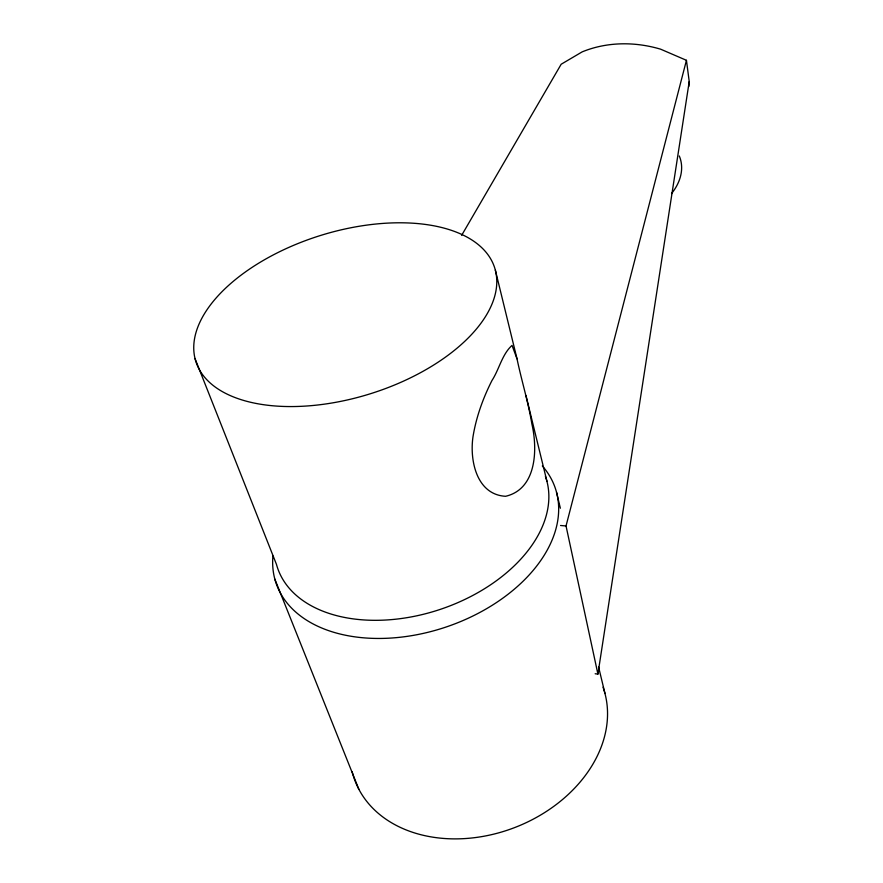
<?xml version="1.0" encoding="UTF-8"?>
<svg xmlns="http://www.w3.org/2000/svg" width="883" height="883" viewBox="0 0 883 883"><rect width="100%" height="100%" fill="white"/><g stroke="black" fill="none" stroke-linecap="round" stroke-linejoin="round"><path stroke-width="1.32" d="M688.828 86.468L689.226 81.567L686.444 60.309L660.661 49.194A116.07 99.084 28.1 0 0 582.14 51.887L561.18 64.238L461.643 235.353M595.175 673.751L597.912 674.082L689.226 81.567M597.912 674.082L566.036 525.959L686.444 60.309M560.55 525.495L566.036 525.959M274.79 579.016L358.84 789.236M194.988 358.509L276.456 564.347A141.545 91.446 -18.7 0 0 438.884 609.833A141.545 91.446 -18.7 0 0 545.396 476.29M517.019 358.829L512.041 345.396C502.052 354.271 499.204 369.425 491.986 380.474C483.023 398.2 476.191 417.063 473.001 436.721C469.502 460.341 476.566 494.701 505.595 496.29C536.709 489.072 537.78 449.392 531.853 423.84C528.222 401.864 521.544 380.595 517.019 358.829L495.341 270.121A156.6 82.98 -17.3 0 0 251.92 267.483A156.6 82.98 -17.3 0 0 288.542 406.555A156.6 82.98 -17.3 0 0 495.341 270.121M525.959 395.441L546.919 481.246M556.511 492.228L560.363 508.222M598.553 666.831L604.976 693.486M542.317 465.948A147.472 96.313 -18.8 0 1 445.496 627.217A147.472 96.313 -18.8 0 1 272.924 556.003M603.034 687.195A132.56 101.081 -21.3 0 1 507.802 830.053A132.56 101.081 -21.3 0 1 352.162 771.698M679.281 155.96A59.481 41.854 -18.7 0 1 671.533 193.609"/></g></svg>
